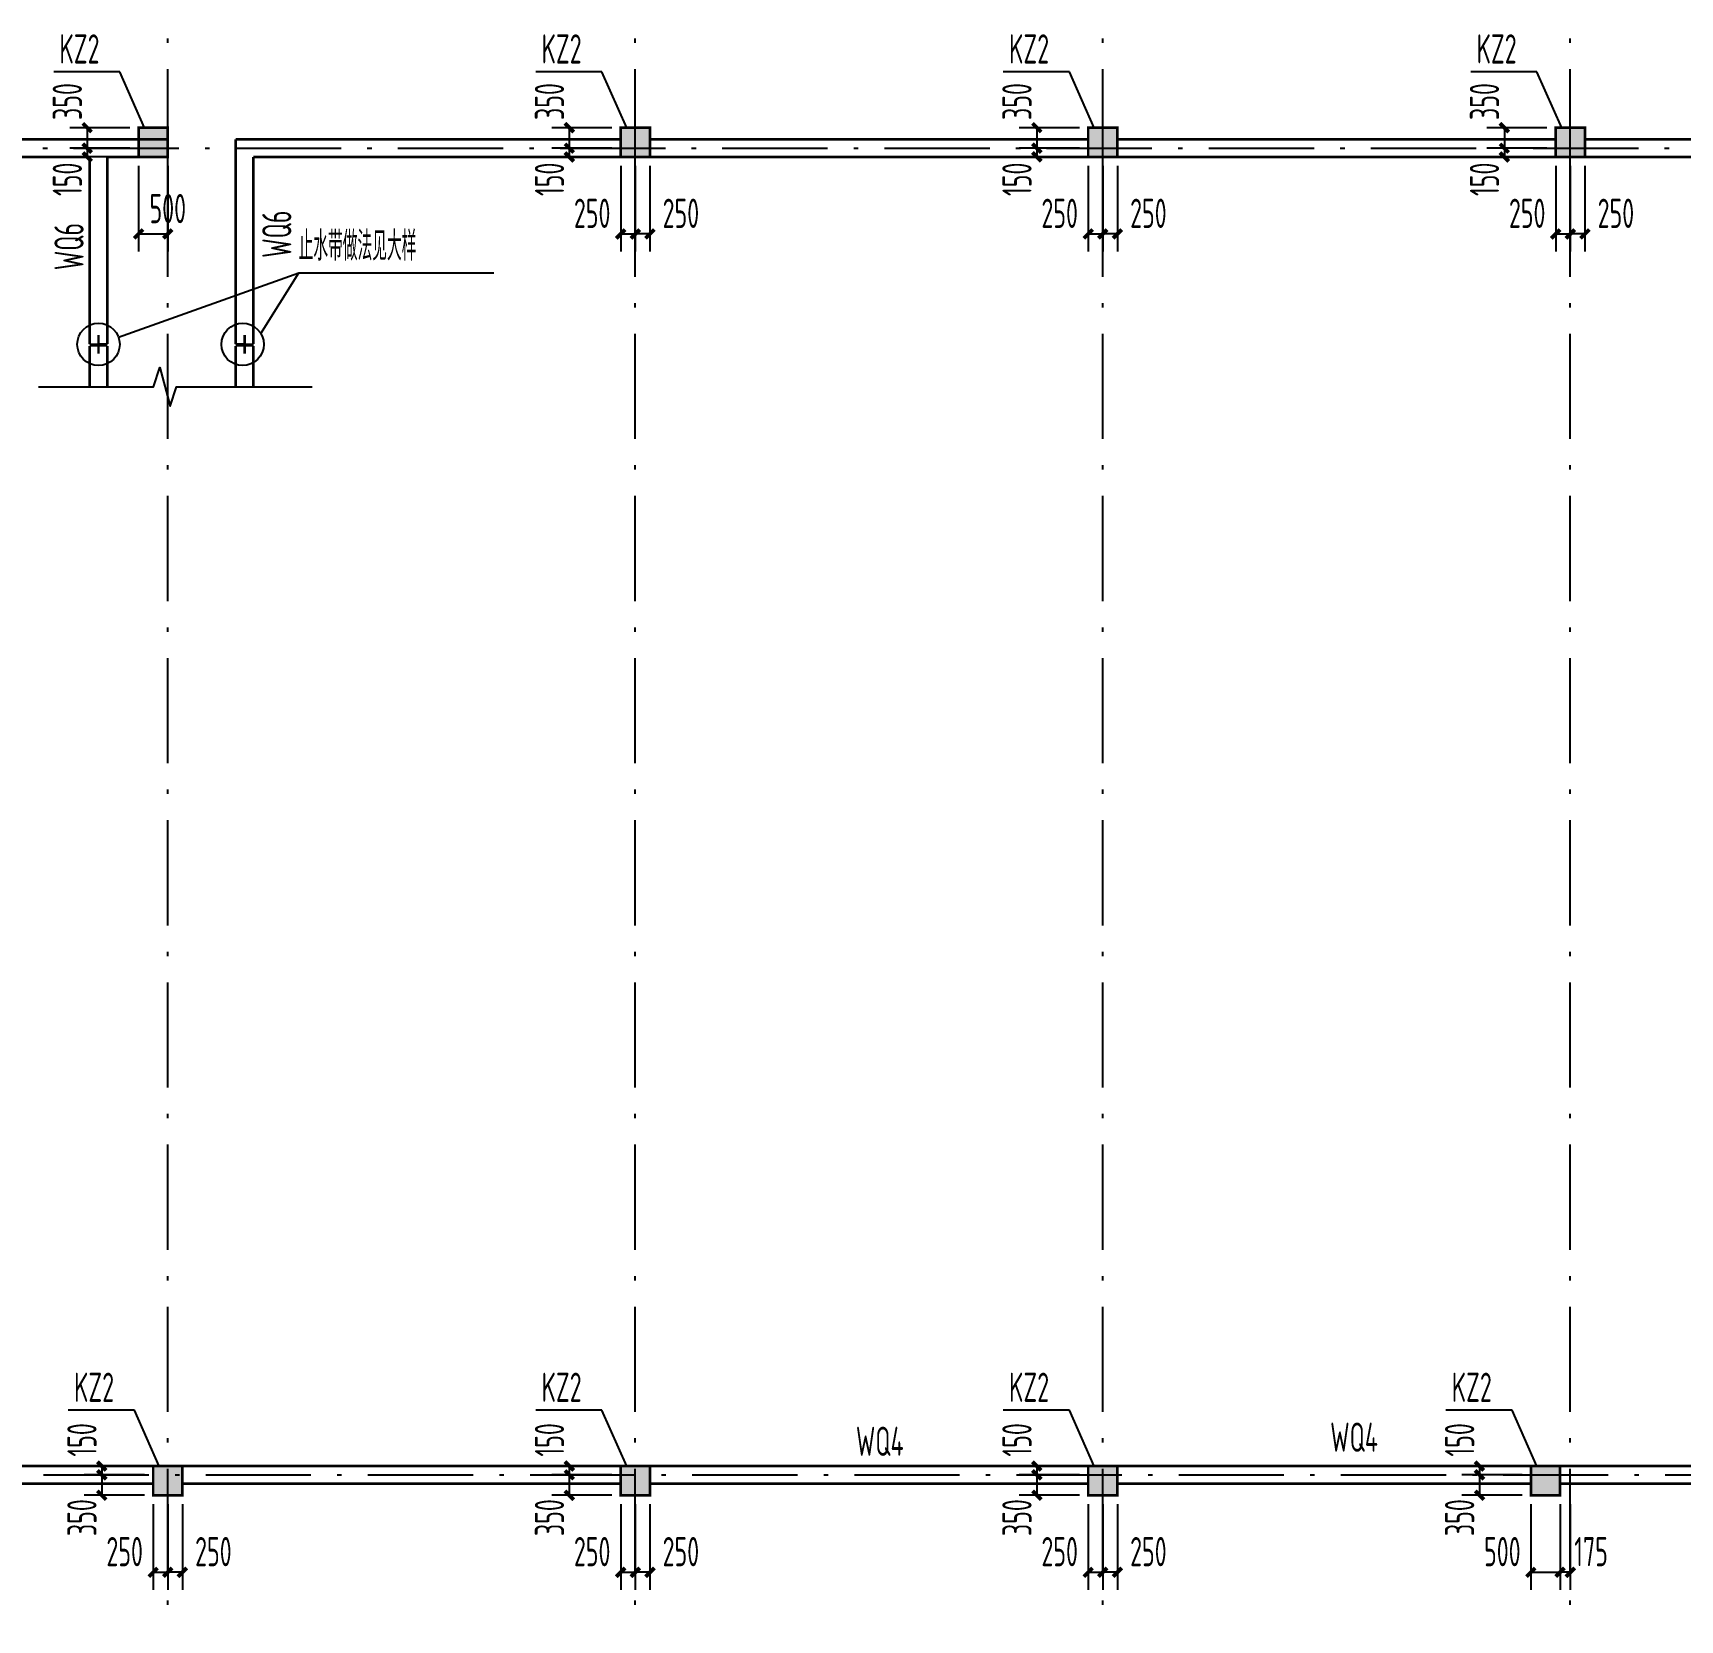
# Model space of a CAD drawing. Extents: x 2468086 to 6957054, y -3413633 to -667223.
# Drawn here: x 5047463 to 5075649, y -1204453 to -1177297 of the extents above; entities that cross this region are included whole.
import ezdxf

# ---------------------------------------------------------------- set-up
doc = ezdxf.new("R2010")
doc.units = 0
doc.header["$LTSCALE"] = 100
doc.header["$MEASUREMENT"] = 0
doc.linetypes.add('2', pattern=[18.5, 12, -3, 0.5, -3])
doc.layers.get('0').update_dxf_attribs({"linetype": 'CONTINUOUS'})
doc.layers.get('DEFPOINTS').update_dxf_attribs({"linetype": 'CONTINUOUS'})
for name, color, linetype in [('PUB_TITLE', 4, 'CONTINUOUS'), ('THIN', 7, 'CONTINUOUS'), ('WALL', 181, 'CONTINUOUS'), ('WINDOW', 4, 'CONTINUOUS'), ('墙__实线', 3, 'CONTINUOUS'), ('柱', 2, 'CONTINUOUS'), ('柱填充', 43, 'CONTINUOUS'), ('柱编号', 211, 'CONTINUOUS'), ('轴线__尺寸数字', 7, 'CONTINUOUS'), ('轴线__点划线', 252, '2'), ('通风井定位', 145, 'CONTINUOUS')]:
    doc.layers.add(name, color=color, linetype=linetype)
doc.styles.add('GB', font='gbxwxt.shx', dxfattribs={"width": 0.7, "height": 500, "bigfont": 'gbhzfs.shx'})
doc.dimstyles.new('LYSDIM1', dxfattribs={"dimtxt": 375, "dimasz": 1.5, "dimexe": 300, "dimexo": 150, "dimgap": 90, "dimtad": 1, "dimdec": 0, "dimzin": 0, "dimdsep": 46, "dimtxsty": 'GB', "dimblk1": 'JT', "dimblk2": 'JT', "dimsah": 1, "dimcen": 0, "dimclrt": 7, "dimadec": 0, "dimazin": 0, "dimtfac": 1, "dimtdec": 0, "dimtix": 1, "dimtmove": 2, "dimatfit": 3, "dimldrblk": 'JT', "dimfxl": 1, "dimtolj": 1, "dimtzin": 0, "dimarcsym": 0})

# ---------------------------------------------------------------- blocks, each defined once
blk = doc.blocks.new('JT')
at = {"layer": '轴线__尺寸数字', "const_width": 45}
blk.add_lwpolyline([(-50, -50), (50, 50)], dxfattribs=at)
blk.add_lwpolyline([(-50, -50), (50, 50)], dxfattribs=at)
blk = doc.blocks.new('*D3160')
at = {"layer": 'DEFPOINTS', "color": 0, "transparency": 16777216}
for p in [(5073521, -1178918), (5072642, -1179268), (5073521, -1179268)]:
    blk.add_point(p, dxfattribs=at)
at = {"layer": '通风井定位', "color": 0, "lineweight": -2, "transparency": 16777216}
for p, q in [((5073371, -1178918), (5072342, -1178918)), ((5072642, -1178919), (5072642, -1179266)), ((5073371, -1179268), (5072342, -1179268))]:
    blk.add_line(p, q, dxfattribs=at)
at = {"layer": '通风井定位', "color": 0, "lineweight": -2, "transparency": 16777216, "xscale": 1.5, "yscale": 1.5, "zscale": 1.5}
for p, rotation in [((5072642, -1178918), 90), ((5072642, -1179268), 270)]:
    blk.add_blockref('JT', p, dxfattribs=dict(at, rotation=rotation))
at = {"layer": '通风井定位', "color": 7, "transparency": 16777216, "insert": (5072302, -1178471), "char_height": 500, "attachment_point": 5, "rotation": 90, "style": 'GB'}
blk.add_mtext('\\A1;350', dxfattribs=at)
blk = doc.blocks.new('*D3161')
at = {"layer": 'DEFPOINTS', "color": 0, "transparency": 16777216}
for p in [(5073521, -1179268), (5072642, -1179418), (5073521, -1179418)]:
    blk.add_point(p, dxfattribs=at)
at = {"layer": '通风井定位', "color": 0, "lineweight": -2, "transparency": 16777216}
for p, q in [((5073371, -1179268), (5072342, -1179268)), ((5072642, -1179266), (5072642, -1179265)), ((5072642, -1179268), (5072642, -1179418)), ((5073371, -1179418), (5072342, -1179418)), ((5072642, -1179419), (5072642, -1179421))]:
    blk.add_line(p, q, dxfattribs=at)
at = {"layer": '通风井定位', "color": 0, "lineweight": -2, "transparency": 16777216, "xscale": 1.5, "yscale": 1.5, "zscale": 1.5}
for p, rotation in [((5072642, -1179268), 270), ((5072642, -1179418), 90)]:
    blk.add_blockref('JT', p, dxfattribs=dict(at, rotation=rotation))
at = {"layer": '通风井定位', "color": 7, "transparency": 16777216, "insert": (5072302, -1179801), "char_height": 500, "attachment_point": 5, "rotation": 90, "style": 'GB'}
blk.add_mtext('\\A1;150', dxfattribs=at)
blk = doc.blocks.new('*D3162')
at = {"layer": 'DEFPOINTS', "color": 0, "transparency": 16777216}
for p in [(5073521, -1179418), (5073771, -1179418), (5073771, -1180736)]:
    blk.add_point(p, dxfattribs=at)
at = {"layer": '通风井定位', "color": 0, "lineweight": -2, "transparency": 16777216}
for p, q in [((5073521, -1179568), (5073521, -1181036)), ((5073771, -1179568), (5073771, -1181036)), ((5073522, -1180736), (5073769, -1180736))]:
    blk.add_line(p, q, dxfattribs=at)
at = {"layer": '通风井定位', "color": 0, "lineweight": -2, "transparency": 16777216, "xscale": 1.5, "yscale": 1.5, "zscale": 1.5, "rotation": 180}
blk.add_blockref('JT', (5073521, -1180736), dxfattribs=at)
at = {"layer": '通风井定位', "color": 0, "lineweight": -2, "transparency": 16777216, "xscale": 1.5, "yscale": 1.5, "zscale": 1.5}
blk.add_blockref('JT', (5073771, -1180736), dxfattribs=at)
at = {"layer": '通风井定位', "color": 7, "transparency": 16777216, "insert": (5073033, -1180383), "char_height": 500, "attachment_point": 5, "style": 'GB'}
blk.add_mtext('\\A1;250', dxfattribs=at)
blk = doc.blocks.new('*D3163')
at = {"layer": 'DEFPOINTS', "color": 0, "transparency": 16777216}
for p in [(5073771, -1179418), (5074021, -1179418), (5073771, -1180736)]:
    blk.add_point(p, dxfattribs=at)
at = {"layer": '通风井定位', "color": 0, "lineweight": -2, "transparency": 16777216}
for p, q in [((5073771, -1179568), (5073771, -1181036)), ((5074021, -1179568), (5074021, -1181036)), ((5074019, -1180736), (5073772, -1180736))]:
    blk.add_line(p, q, dxfattribs=at)
at = {"layer": '通风井定位', "color": 0, "lineweight": -2, "transparency": 16777216, "xscale": 1.5, "yscale": 1.5, "zscale": 1.5, "rotation": 180}
blk.add_blockref('JT', (5073771, -1180736), dxfattribs=at)
at = {"layer": '通风井定位', "color": 0, "lineweight": -2, "transparency": 16777216, "xscale": 1.5, "yscale": 1.5, "zscale": 1.5}
blk.add_blockref('JT', (5074021, -1180736), dxfattribs=at)
at = {"layer": '通风井定位', "color": 7, "transparency": 16777216, "insert": (5074551, -1180383), "char_height": 500, "attachment_point": 5, "style": 'GB'}
blk.add_mtext('\\A1;250', dxfattribs=at)
blk = doc.blocks.new('*D3164')
at = {"layer": 'DEFPOINTS', "color": 0, "transparency": 16777216}
for p in [(5065521, -1178918), (5064642, -1179268), (5065521, -1179268)]:
    blk.add_point(p, dxfattribs=at)
at = {"layer": '通风井定位', "color": 0, "lineweight": -2, "transparency": 16777216}
for p, q in [((5065371, -1178918), (5064342, -1178918)), ((5064642, -1178919), (5064642, -1179266)), ((5065371, -1179268), (5064342, -1179268))]:
    blk.add_line(p, q, dxfattribs=at)
at = {"layer": '通风井定位', "color": 0, "lineweight": -2, "transparency": 16777216, "xscale": 1.5, "yscale": 1.5, "zscale": 1.5}
for p, rotation in [((5064642, -1178918), 90), ((5064642, -1179268), 270)]:
    blk.add_blockref('JT', p, dxfattribs=dict(at, rotation=rotation))
at = {"layer": '通风井定位', "color": 7, "transparency": 16777216, "insert": (5064302, -1178471), "char_height": 500, "attachment_point": 5, "rotation": 90, "style": 'GB'}
blk.add_mtext('\\A1;350', dxfattribs=at)
blk = doc.blocks.new('*D3165')
at = {"layer": 'DEFPOINTS', "color": 0, "transparency": 16777216}
for p in [(5065521, -1179268), (5064642, -1179418), (5065521, -1179418)]:
    blk.add_point(p, dxfattribs=at)
at = {"layer": '通风井定位', "color": 0, "lineweight": -2, "transparency": 16777216}
for p, q in [((5065371, -1179268), (5064342, -1179268)), ((5064642, -1179266), (5064642, -1179265)), ((5064642, -1179268), (5064642, -1179418)), ((5065371, -1179418), (5064342, -1179418)), ((5064642, -1179419), (5064642, -1179421))]:
    blk.add_line(p, q, dxfattribs=at)
at = {"layer": '通风井定位', "color": 0, "lineweight": -2, "transparency": 16777216, "xscale": 1.5, "yscale": 1.5, "zscale": 1.5}
for p, rotation in [((5064642, -1179268), 270), ((5064642, -1179418), 90)]:
    blk.add_blockref('JT', p, dxfattribs=dict(at, rotation=rotation))
at = {"layer": '通风井定位', "color": 7, "transparency": 16777216, "insert": (5064302, -1179801), "char_height": 500, "attachment_point": 5, "rotation": 90, "style": 'GB'}
blk.add_mtext('\\A1;150', dxfattribs=at)
blk = doc.blocks.new('*D3166')
at = {"layer": 'DEFPOINTS', "color": 0, "transparency": 16777216}
for p in [(5065521, -1179418), (5065771, -1179418), (5065771, -1180736)]:
    blk.add_point(p, dxfattribs=at)
at = {"layer": '通风井定位', "color": 0, "lineweight": -2, "transparency": 16777216}
for p, q in [((5065521, -1179568), (5065521, -1181036)), ((5065771, -1179568), (5065771, -1181036)), ((5065522, -1180736), (5065769, -1180736))]:
    blk.add_line(p, q, dxfattribs=at)
at = {"layer": '通风井定位', "color": 0, "lineweight": -2, "transparency": 16777216, "xscale": 1.5, "yscale": 1.5, "zscale": 1.5, "rotation": 180}
blk.add_blockref('JT', (5065521, -1180736), dxfattribs=at)
at = {"layer": '通风井定位', "color": 0, "lineweight": -2, "transparency": 16777216, "xscale": 1.5, "yscale": 1.5, "zscale": 1.5}
blk.add_blockref('JT', (5065771, -1180736), dxfattribs=at)
at = {"layer": '通风井定位', "color": 7, "transparency": 16777216, "insert": (5065033, -1180383), "char_height": 500, "attachment_point": 5, "style": 'GB'}
blk.add_mtext('\\A1;250', dxfattribs=at)
blk = doc.blocks.new('*D3167')
at = {"layer": 'DEFPOINTS', "color": 0, "transparency": 16777216}
for p in [(5065771, -1179418), (5066021, -1179418), (5065771, -1180736)]:
    blk.add_point(p, dxfattribs=at)
at = {"layer": '通风井定位', "color": 0, "lineweight": -2, "transparency": 16777216}
for p, q in [((5065771, -1179568), (5065771, -1181036)), ((5066021, -1179568), (5066021, -1181036)), ((5066019, -1180736), (5065772, -1180736))]:
    blk.add_line(p, q, dxfattribs=at)
at = {"layer": '通风井定位', "color": 0, "lineweight": -2, "transparency": 16777216, "xscale": 1.5, "yscale": 1.5, "zscale": 1.5, "rotation": 180}
blk.add_blockref('JT', (5065771, -1180736), dxfattribs=at)
at = {"layer": '通风井定位', "color": 0, "lineweight": -2, "transparency": 16777216, "xscale": 1.5, "yscale": 1.5, "zscale": 1.5}
blk.add_blockref('JT', (5066021, -1180736), dxfattribs=at)
at = {"layer": '通风井定位', "color": 7, "transparency": 16777216, "insert": (5066551, -1180383), "char_height": 500, "attachment_point": 5, "style": 'GB'}
blk.add_mtext('\\A1;250', dxfattribs=at)
blk = doc.blocks.new('*D3168')
at = {"layer": 'DEFPOINTS', "color": 0, "transparency": 16777216}
for p in [(5057521, -1178918), (5056642, -1179268), (5057521, -1179268)]:
    blk.add_point(p, dxfattribs=at)
at = {"layer": '通风井定位', "color": 0, "lineweight": -2, "transparency": 16777216}
for p, q in [((5057371, -1178918), (5056342, -1178918)), ((5056642, -1178919), (5056642, -1179266)), ((5057371, -1179268), (5056342, -1179268))]:
    blk.add_line(p, q, dxfattribs=at)
at = {"layer": '通风井定位', "color": 0, "lineweight": -2, "transparency": 16777216, "xscale": 1.5, "yscale": 1.5, "zscale": 1.5}
for p, rotation in [((5056642, -1178918), 90), ((5056642, -1179268), 270)]:
    blk.add_blockref('JT', p, dxfattribs=dict(at, rotation=rotation))
at = {"layer": '通风井定位', "color": 7, "transparency": 16777216, "insert": (5056302, -1178471), "char_height": 500, "attachment_point": 5, "rotation": 90, "style": 'GB'}
blk.add_mtext('\\A1;350', dxfattribs=at)
blk = doc.blocks.new('*D3169')
at = {"layer": 'DEFPOINTS', "color": 0, "transparency": 16777216}
for p in [(5057521, -1179268), (5056642, -1179418), (5057521, -1179418)]:
    blk.add_point(p, dxfattribs=at)
at = {"layer": '通风井定位', "color": 0, "lineweight": -2, "transparency": 16777216}
for p, q in [((5057371, -1179268), (5056342, -1179268)), ((5056642, -1179266), (5056642, -1179265)), ((5056642, -1179268), (5056642, -1179418)), ((5057371, -1179418), (5056342, -1179418)), ((5056642, -1179419), (5056642, -1179421))]:
    blk.add_line(p, q, dxfattribs=at)
at = {"layer": '通风井定位', "color": 0, "lineweight": -2, "transparency": 16777216, "xscale": 1.5, "yscale": 1.5, "zscale": 1.5}
for p, rotation in [((5056642, -1179268), 270), ((5056642, -1179418), 90)]:
    blk.add_blockref('JT', p, dxfattribs=dict(at, rotation=rotation))
at = {"layer": '通风井定位', "color": 7, "transparency": 16777216, "insert": (5056302, -1179801), "char_height": 500, "attachment_point": 5, "rotation": 90, "style": 'GB'}
blk.add_mtext('\\A1;150', dxfattribs=at)
blk = doc.blocks.new('*D3170')
at = {"layer": 'DEFPOINTS', "color": 0, "transparency": 16777216}
for p in [(5057521, -1179418), (5057771, -1179418), (5057771, -1180736)]:
    blk.add_point(p, dxfattribs=at)
at = {"layer": '通风井定位', "color": 0, "lineweight": -2, "transparency": 16777216}
for p, q in [((5057521, -1179568), (5057521, -1181036)), ((5057771, -1179568), (5057771, -1181036)), ((5057522, -1180736), (5057769, -1180736))]:
    blk.add_line(p, q, dxfattribs=at)
at = {"layer": '通风井定位', "color": 0, "lineweight": -2, "transparency": 16777216, "xscale": 1.5, "yscale": 1.5, "zscale": 1.5, "rotation": 180}
blk.add_blockref('JT', (5057521, -1180736), dxfattribs=at)
at = {"layer": '通风井定位', "color": 0, "lineweight": -2, "transparency": 16777216, "xscale": 1.5, "yscale": 1.5, "zscale": 1.5}
blk.add_blockref('JT', (5057771, -1180736), dxfattribs=at)
at = {"layer": '通风井定位', "color": 7, "transparency": 16777216, "insert": (5057033, -1180383), "char_height": 500, "attachment_point": 5, "style": 'GB'}
blk.add_mtext('\\A1;250', dxfattribs=at)
blk = doc.blocks.new('*D3171')
at = {"layer": 'DEFPOINTS', "color": 0, "transparency": 16777216}
for p in [(5057771, -1179418), (5058021, -1179418), (5057771, -1180736)]:
    blk.add_point(p, dxfattribs=at)
at = {"layer": '通风井定位', "color": 0, "lineweight": -2, "transparency": 16777216}
for p, q in [((5057771, -1179568), (5057771, -1181036)), ((5058021, -1179568), (5058021, -1181036)), ((5058019, -1180736), (5057772, -1180736))]:
    blk.add_line(p, q, dxfattribs=at)
at = {"layer": '通风井定位', "color": 0, "lineweight": -2, "transparency": 16777216, "xscale": 1.5, "yscale": 1.5, "zscale": 1.5, "rotation": 180}
blk.add_blockref('JT', (5057771, -1180736), dxfattribs=at)
at = {"layer": '通风井定位', "color": 0, "lineweight": -2, "transparency": 16777216, "xscale": 1.5, "yscale": 1.5, "zscale": 1.5}
blk.add_blockref('JT', (5058021, -1180736), dxfattribs=at)
at = {"layer": '通风井定位', "color": 7, "transparency": 16777216, "insert": (5058551, -1180383), "char_height": 500, "attachment_point": 5, "style": 'GB'}
blk.add_mtext('\\A1;250', dxfattribs=at)
blk = doc.blocks.new('*D3172')
at = {"layer": 'DEFPOINTS', "color": 0, "transparency": 16777216}
for p in [(5049271, -1178918), (5048392, -1179268), (5049271, -1179268)]:
    blk.add_point(p, dxfattribs=at)
at = {"layer": '通风井定位', "color": 0, "lineweight": -2, "transparency": 16777216}
for p, q in [((5049121, -1178918), (5048092, -1178918)), ((5048392, -1178919), (5048392, -1179266)), ((5049121, -1179268), (5048092, -1179268))]:
    blk.add_line(p, q, dxfattribs=at)
at = {"layer": '通风井定位', "color": 0, "lineweight": -2, "transparency": 16777216, "xscale": 1.5, "yscale": 1.5, "zscale": 1.5}
for p, rotation in [((5048392, -1178918), 90), ((5048392, -1179268), 270)]:
    blk.add_blockref('JT', p, dxfattribs=dict(at, rotation=rotation))
at = {"layer": '通风井定位', "color": 7, "transparency": 16777216, "insert": (5048052, -1178471), "char_height": 500, "attachment_point": 5, "rotation": 90, "style": 'GB'}
blk.add_mtext('\\A1;350', dxfattribs=at)
blk = doc.blocks.new('*D3173')
at = {"layer": 'DEFPOINTS', "color": 0, "transparency": 16777216}
for p in [(5049271, -1179268), (5048392, -1179418), (5049271, -1179418)]:
    blk.add_point(p, dxfattribs=at)
at = {"layer": '通风井定位', "color": 0, "lineweight": -2, "transparency": 16777216}
for p, q in [((5049121, -1179268), (5048092, -1179268)), ((5048392, -1179266), (5048392, -1179265)), ((5048392, -1179268), (5048392, -1179418)), ((5049121, -1179418), (5048092, -1179418)), ((5048392, -1179419), (5048392, -1179421))]:
    blk.add_line(p, q, dxfattribs=at)
at = {"layer": '通风井定位', "color": 0, "lineweight": -2, "transparency": 16777216, "xscale": 1.5, "yscale": 1.5, "zscale": 1.5}
for p, rotation in [((5048392, -1179268), 270), ((5048392, -1179418), 90)]:
    blk.add_blockref('JT', p, dxfattribs=dict(at, rotation=rotation))
at = {"layer": '通风井定位', "color": 7, "transparency": 16777216, "insert": (5048052, -1179801), "char_height": 500, "attachment_point": 5, "rotation": 90, "style": 'GB'}
blk.add_mtext('\\A1;150', dxfattribs=at)
blk = doc.blocks.new('*D3174')
at = {"layer": 'DEFPOINTS', "color": 0, "transparency": 16777216}
for p in [(5049271, -1179418), (5049771, -1179418), (5049771, -1180736)]:
    blk.add_point(p, dxfattribs=at)
at = {"layer": '通风井定位', "color": 0, "lineweight": -2, "transparency": 16777216}
for p, q in [((5049271, -1179568), (5049271, -1181036)), ((5049771, -1179568), (5049771, -1181036)), ((5049272, -1180736), (5049769, -1180736))]:
    blk.add_line(p, q, dxfattribs=at)
at = {"layer": '通风井定位', "color": 0, "lineweight": -2, "transparency": 16777216, "xscale": 1.5, "yscale": 1.5, "zscale": 1.5, "rotation": 180}
blk.add_blockref('JT', (5049271, -1180736), dxfattribs=at)
at = {"layer": '通风井定位', "color": 0, "lineweight": -2, "transparency": 16777216, "xscale": 1.5, "yscale": 1.5, "zscale": 1.5}
blk.add_blockref('JT', (5049771, -1180736), dxfattribs=at)
at = {"layer": '通风井定位', "color": 7, "transparency": 16777216, "insert": (5049771, -1180302), "char_height": 500, "attachment_point": 5, "style": 'GB'}
blk.add_mtext('\\A1;500', dxfattribs=at)
blk = doc.blocks.new('*D3203')
at = {"layer": 'DEFPOINTS', "color": 0, "transparency": 16777216}
for p in [(5049521, -1201818), (5048642, -1201968), (5049521, -1201968)]:
    blk.add_point(p, dxfattribs=at)
at = {"layer": '通风井定位', "color": 0, "lineweight": -2, "transparency": 16777216}
for p, q in [((5049371, -1201818), (5048342, -1201818)), ((5048642, -1201816), (5048642, -1201815)), ((5048642, -1201818), (5048642, -1201968)), ((5049371, -1201968), (5048342, -1201968)), ((5048642, -1201969), (5048642, -1201971))]:
    blk.add_line(p, q, dxfattribs=at)
at = {"layer": '通风井定位', "color": 0, "lineweight": -2, "transparency": 16777216, "xscale": 1.5, "yscale": 1.5, "zscale": 1.5}
for p, rotation in [((5048642, -1201818), 270), ((5048642, -1201968), 90)]:
    blk.add_blockref('JT', p, dxfattribs=dict(at, rotation=rotation))
at = {"layer": '通风井定位', "color": 7, "transparency": 16777216, "insert": (5048302, -1201370), "char_height": 500, "attachment_point": 5, "rotation": 90, "style": 'GB'}
blk.add_mtext('\\A1;150', dxfattribs=at)
blk = doc.blocks.new('*D3204')
at = {"layer": 'DEFPOINTS', "color": 0, "transparency": 16777216}
for p in [(5049521, -1201968), (5048642, -1202318), (5049521, -1202318)]:
    blk.add_point(p, dxfattribs=at)
at = {"layer": '通风井定位', "color": 0, "lineweight": -2, "transparency": 16777216}
for p, q in [((5049371, -1201968), (5048342, -1201968)), ((5048642, -1201969), (5048642, -1202316)), ((5049371, -1202318), (5048342, -1202318))]:
    blk.add_line(p, q, dxfattribs=at)
at = {"layer": '通风井定位', "color": 0, "lineweight": -2, "transparency": 16777216, "xscale": 1.5, "yscale": 1.5, "zscale": 1.5}
for p, rotation in [((5048642, -1201968), 90), ((5048642, -1202318), 270)]:
    blk.add_blockref('JT', p, dxfattribs=dict(at, rotation=rotation))
at = {"layer": '通风井定位', "color": 7, "transparency": 16777216, "insert": (5048302, -1202701), "char_height": 500, "attachment_point": 5, "rotation": 90, "style": 'GB'}
blk.add_mtext('\\A1;350', dxfattribs=at)
blk = doc.blocks.new('*D3205')
at = {"layer": 'DEFPOINTS', "color": 0, "transparency": 16777216}
for p in [(5049521, -1202318), (5049771, -1202318), (5049771, -1203636)]:
    blk.add_point(p, dxfattribs=at)
at = {"layer": '通风井定位', "color": 0, "lineweight": -2, "transparency": 16777216}
for p, q in [((5049521, -1202468), (5049521, -1203936)), ((5049771, -1202468), (5049771, -1203936)), ((5049522, -1203636), (5049769, -1203636))]:
    blk.add_line(p, q, dxfattribs=at)
at = {"layer": '通风井定位', "color": 0, "lineweight": -2, "transparency": 16777216, "xscale": 1.5, "yscale": 1.5, "zscale": 1.5, "rotation": 180}
blk.add_blockref('JT', (5049521, -1203636), dxfattribs=at)
at = {"layer": '通风井定位', "color": 0, "lineweight": -2, "transparency": 16777216, "xscale": 1.5, "yscale": 1.5, "zscale": 1.5}
blk.add_blockref('JT', (5049771, -1203636), dxfattribs=at)
at = {"layer": '通风井定位', "color": 7, "transparency": 16777216, "insert": (5049033, -1203282), "char_height": 500, "attachment_point": 5, "style": 'GB'}
blk.add_mtext('\\A1;250', dxfattribs=at)
blk = doc.blocks.new('*D3206')
at = {"layer": 'DEFPOINTS', "color": 0, "transparency": 16777216}
for p in [(5049771, -1202318), (5050021, -1202318), (5049771, -1203636)]:
    blk.add_point(p, dxfattribs=at)
at = {"layer": '通风井定位', "color": 0, "lineweight": -2, "transparency": 16777216}
for p, q in [((5049771, -1202468), (5049771, -1203936)), ((5050021, -1202468), (5050021, -1203936)), ((5050019, -1203636), (5049772, -1203636))]:
    blk.add_line(p, q, dxfattribs=at)
at = {"layer": '通风井定位', "color": 0, "lineweight": -2, "transparency": 16777216, "xscale": 1.5, "yscale": 1.5, "zscale": 1.5, "rotation": 180}
blk.add_blockref('JT', (5049771, -1203636), dxfattribs=at)
at = {"layer": '通风井定位', "color": 0, "lineweight": -2, "transparency": 16777216, "xscale": 1.5, "yscale": 1.5, "zscale": 1.5}
blk.add_blockref('JT', (5050021, -1203636), dxfattribs=at)
at = {"layer": '通风井定位', "color": 7, "transparency": 16777216, "insert": (5050551, -1203282), "char_height": 500, "attachment_point": 5, "style": 'GB'}
blk.add_mtext('\\A1;250', dxfattribs=at)
blk = doc.blocks.new('*D3207')
at = {"layer": 'DEFPOINTS', "color": 0, "transparency": 16777216}
for p in [(5057521, -1201818), (5056642, -1201968), (5057521, -1201968)]:
    blk.add_point(p, dxfattribs=at)
at = {"layer": '通风井定位', "color": 0, "lineweight": -2, "transparency": 16777216}
for p, q in [((5057371, -1201818), (5056342, -1201818)), ((5056642, -1201816), (5056642, -1201815)), ((5056642, -1201818), (5056642, -1201968)), ((5057371, -1201968), (5056342, -1201968)), ((5056642, -1201969), (5056642, -1201971))]:
    blk.add_line(p, q, dxfattribs=at)
at = {"layer": '通风井定位', "color": 0, "lineweight": -2, "transparency": 16777216, "xscale": 1.5, "yscale": 1.5, "zscale": 1.5}
for p, rotation in [((5056642, -1201818), 270), ((5056642, -1201968), 90)]:
    blk.add_blockref('JT', p, dxfattribs=dict(at, rotation=rotation))
at = {"layer": '通风井定位', "color": 7, "transparency": 16777216, "insert": (5056302, -1201370), "char_height": 500, "attachment_point": 5, "rotation": 90, "style": 'GB'}
blk.add_mtext('\\A1;150', dxfattribs=at)
blk = doc.blocks.new('*D3208')
at = {"layer": 'DEFPOINTS', "color": 0, "transparency": 16777216}
for p in [(5057521, -1201968), (5056642, -1202318), (5057521, -1202318)]:
    blk.add_point(p, dxfattribs=at)
at = {"layer": '通风井定位', "color": 0, "lineweight": -2, "transparency": 16777216}
for p, q in [((5057371, -1201968), (5056342, -1201968)), ((5056642, -1201969), (5056642, -1202316)), ((5057371, -1202318), (5056342, -1202318))]:
    blk.add_line(p, q, dxfattribs=at)
at = {"layer": '通风井定位', "color": 0, "lineweight": -2, "transparency": 16777216, "xscale": 1.5, "yscale": 1.5, "zscale": 1.5}
for p, rotation in [((5056642, -1201968), 90), ((5056642, -1202318), 270)]:
    blk.add_blockref('JT', p, dxfattribs=dict(at, rotation=rotation))
at = {"layer": '通风井定位', "color": 7, "transparency": 16777216, "insert": (5056302, -1202701), "char_height": 500, "attachment_point": 5, "rotation": 90, "style": 'GB'}
blk.add_mtext('\\A1;350', dxfattribs=at)
blk = doc.blocks.new('*D3209')
at = {"layer": 'DEFPOINTS', "color": 0, "transparency": 16777216}
for p in [(5057521, -1202318), (5057771, -1202318), (5057771, -1203636)]:
    blk.add_point(p, dxfattribs=at)
at = {"layer": '通风井定位', "color": 0, "lineweight": -2, "transparency": 16777216}
for p, q in [((5057521, -1202468), (5057521, -1203936)), ((5057771, -1202468), (5057771, -1203936)), ((5057522, -1203636), (5057769, -1203636))]:
    blk.add_line(p, q, dxfattribs=at)
at = {"layer": '通风井定位', "color": 0, "lineweight": -2, "transparency": 16777216, "xscale": 1.5, "yscale": 1.5, "zscale": 1.5, "rotation": 180}
blk.add_blockref('JT', (5057521, -1203636), dxfattribs=at)
at = {"layer": '通风井定位', "color": 0, "lineweight": -2, "transparency": 16777216, "xscale": 1.5, "yscale": 1.5, "zscale": 1.5}
blk.add_blockref('JT', (5057771, -1203636), dxfattribs=at)
at = {"layer": '通风井定位', "color": 7, "transparency": 16777216, "insert": (5057033, -1203282), "char_height": 500, "attachment_point": 5, "style": 'GB'}
blk.add_mtext('\\A1;250', dxfattribs=at)
blk = doc.blocks.new('*D3210')
at = {"layer": 'DEFPOINTS', "color": 0, "transparency": 16777216}
for p in [(5057771, -1202318), (5058021, -1202318), (5057771, -1203636)]:
    blk.add_point(p, dxfattribs=at)
at = {"layer": '通风井定位', "color": 0, "lineweight": -2, "transparency": 16777216}
for p, q in [((5057771, -1202468), (5057771, -1203936)), ((5058021, -1202468), (5058021, -1203936)), ((5058019, -1203636), (5057772, -1203636))]:
    blk.add_line(p, q, dxfattribs=at)
at = {"layer": '通风井定位', "color": 0, "lineweight": -2, "transparency": 16777216, "xscale": 1.5, "yscale": 1.5, "zscale": 1.5, "rotation": 180}
blk.add_blockref('JT', (5057771, -1203636), dxfattribs=at)
at = {"layer": '通风井定位', "color": 0, "lineweight": -2, "transparency": 16777216, "xscale": 1.5, "yscale": 1.5, "zscale": 1.5}
blk.add_blockref('JT', (5058021, -1203636), dxfattribs=at)
at = {"layer": '通风井定位', "color": 7, "transparency": 16777216, "insert": (5058551, -1203282), "char_height": 500, "attachment_point": 5, "style": 'GB'}
blk.add_mtext('\\A1;250', dxfattribs=at)
blk = doc.blocks.new('*D3211')
at = {"layer": 'DEFPOINTS', "color": 0, "transparency": 16777216}
for p in [(5065521, -1201818), (5064642, -1201968), (5065521, -1201968)]:
    blk.add_point(p, dxfattribs=at)
at = {"layer": '通风井定位', "color": 0, "lineweight": -2, "transparency": 16777216}
for p, q in [((5065371, -1201818), (5064342, -1201818)), ((5064642, -1201816), (5064642, -1201815)), ((5064642, -1201818), (5064642, -1201968)), ((5065371, -1201968), (5064342, -1201968)), ((5064642, -1201969), (5064642, -1201971))]:
    blk.add_line(p, q, dxfattribs=at)
at = {"layer": '通风井定位', "color": 0, "lineweight": -2, "transparency": 16777216, "xscale": 1.5, "yscale": 1.5, "zscale": 1.5}
for p, rotation in [((5064642, -1201818), 270), ((5064642, -1201968), 90)]:
    blk.add_blockref('JT', p, dxfattribs=dict(at, rotation=rotation))
at = {"layer": '通风井定位', "color": 7, "transparency": 16777216, "insert": (5064302, -1201370), "char_height": 500, "attachment_point": 5, "rotation": 90, "style": 'GB'}
blk.add_mtext('\\A1;150', dxfattribs=at)
blk = doc.blocks.new('*D3212')
at = {"layer": 'DEFPOINTS', "color": 0, "transparency": 16777216}
for p in [(5065521, -1201968), (5064642, -1202318), (5065521, -1202318)]:
    blk.add_point(p, dxfattribs=at)
at = {"layer": '通风井定位', "color": 0, "lineweight": -2, "transparency": 16777216}
for p, q in [((5065371, -1201968), (5064342, -1201968)), ((5064642, -1201969), (5064642, -1202316)), ((5065371, -1202318), (5064342, -1202318))]:
    blk.add_line(p, q, dxfattribs=at)
at = {"layer": '通风井定位', "color": 0, "lineweight": -2, "transparency": 16777216, "xscale": 1.5, "yscale": 1.5, "zscale": 1.5}
for p, rotation in [((5064642, -1201968), 90), ((5064642, -1202318), 270)]:
    blk.add_blockref('JT', p, dxfattribs=dict(at, rotation=rotation))
at = {"layer": '通风井定位', "color": 7, "transparency": 16777216, "insert": (5064302, -1202701), "char_height": 500, "attachment_point": 5, "rotation": 90, "style": 'GB'}
blk.add_mtext('\\A1;350', dxfattribs=at)
blk = doc.blocks.new('*D3213')
at = {"layer": 'DEFPOINTS', "color": 0, "transparency": 16777216}
for p in [(5065521, -1202318), (5065771, -1202318), (5065771, -1203636)]:
    blk.add_point(p, dxfattribs=at)
at = {"layer": '通风井定位', "color": 0, "lineweight": -2, "transparency": 16777216}
for p, q in [((5065521, -1202468), (5065521, -1203936)), ((5065771, -1202468), (5065771, -1203936)), ((5065522, -1203636), (5065769, -1203636))]:
    blk.add_line(p, q, dxfattribs=at)
at = {"layer": '通风井定位', "color": 0, "lineweight": -2, "transparency": 16777216, "xscale": 1.5, "yscale": 1.5, "zscale": 1.5, "rotation": 180}
blk.add_blockref('JT', (5065521, -1203636), dxfattribs=at)
at = {"layer": '通风井定位', "color": 0, "lineweight": -2, "transparency": 16777216, "xscale": 1.5, "yscale": 1.5, "zscale": 1.5}
blk.add_blockref('JT', (5065771, -1203636), dxfattribs=at)
at = {"layer": '通风井定位', "color": 7, "transparency": 16777216, "insert": (5065033, -1203282), "char_height": 500, "attachment_point": 5, "style": 'GB'}
blk.add_mtext('\\A1;250', dxfattribs=at)
blk = doc.blocks.new('*D3214')
at = {"layer": 'DEFPOINTS', "color": 0, "transparency": 16777216}
for p in [(5065771, -1202318), (5066021, -1202318), (5065771, -1203636)]:
    blk.add_point(p, dxfattribs=at)
at = {"layer": '通风井定位', "color": 0, "lineweight": -2, "transparency": 16777216}
for p, q in [((5065771, -1202468), (5065771, -1203936)), ((5066021, -1202468), (5066021, -1203936)), ((5066019, -1203636), (5065772, -1203636))]:
    blk.add_line(p, q, dxfattribs=at)
at = {"layer": '通风井定位', "color": 0, "lineweight": -2, "transparency": 16777216, "xscale": 1.5, "yscale": 1.5, "zscale": 1.5, "rotation": 180}
blk.add_blockref('JT', (5065771, -1203636), dxfattribs=at)
at = {"layer": '通风井定位', "color": 0, "lineweight": -2, "transparency": 16777216, "xscale": 1.5, "yscale": 1.5, "zscale": 1.5}
blk.add_blockref('JT', (5066021, -1203636), dxfattribs=at)
at = {"layer": '通风井定位', "color": 7, "transparency": 16777216, "insert": (5066551, -1203282), "char_height": 500, "attachment_point": 5, "style": 'GB'}
blk.add_mtext('\\A1;250', dxfattribs=at)
blk = doc.blocks.new('*D3215')
at = {"layer": 'DEFPOINTS', "color": 0, "transparency": 16777216}
for p in [(5073096, -1201818), (5072217, -1201968), (5073096, -1201968)]:
    blk.add_point(p, dxfattribs=at)
at = {"layer": '通风井定位', "color": 0, "lineweight": -2, "transparency": 16777216}
for p, q in [((5072946, -1201818), (5071917, -1201818)), ((5072217, -1201816), (5072217, -1201815)), ((5072217, -1201818), (5072217, -1201968)), ((5072946, -1201968), (5071917, -1201968)), ((5072217, -1201969), (5072217, -1201971))]:
    blk.add_line(p, q, dxfattribs=at)
at = {"layer": '通风井定位', "color": 0, "lineweight": -2, "transparency": 16777216, "xscale": 1.5, "yscale": 1.5, "zscale": 1.5}
for p, rotation in [((5072217, -1201818), 270), ((5072217, -1201968), 90)]:
    blk.add_blockref('JT', p, dxfattribs=dict(at, rotation=rotation))
at = {"layer": '通风井定位', "color": 7, "transparency": 16777216, "insert": (5071877, -1201370), "char_height": 500, "attachment_point": 5, "rotation": 90, "style": 'GB'}
blk.add_mtext('\\A1;150', dxfattribs=at)
blk = doc.blocks.new('*D3216')
at = {"layer": 'DEFPOINTS', "color": 0, "transparency": 16777216}
for p in [(5073096, -1201968), (5072217, -1202318), (5073096, -1202318)]:
    blk.add_point(p, dxfattribs=at)
at = {"layer": '通风井定位', "color": 0, "lineweight": -2, "transparency": 16777216}
for p, q in [((5072946, -1201968), (5071917, -1201968)), ((5072217, -1201969), (5072217, -1202316)), ((5072946, -1202318), (5071917, -1202318))]:
    blk.add_line(p, q, dxfattribs=at)
at = {"layer": '通风井定位', "color": 0, "lineweight": -2, "transparency": 16777216, "xscale": 1.5, "yscale": 1.5, "zscale": 1.5}
for p, rotation in [((5072217, -1201968), 90), ((5072217, -1202318), 270)]:
    blk.add_blockref('JT', p, dxfattribs=dict(at, rotation=rotation))
at = {"layer": '通风井定位', "color": 7, "transparency": 16777216, "insert": (5071877, -1202701), "char_height": 500, "attachment_point": 5, "rotation": 90, "style": 'GB'}
blk.add_mtext('\\A1;350', dxfattribs=at)
blk = doc.blocks.new('*D3217')
at = {"layer": 'DEFPOINTS', "color": 0, "transparency": 16777216}
for p in [(5073096, -1202318), (5073596, -1202318), (5073596, -1203636)]:
    blk.add_point(p, dxfattribs=at)
at = {"layer": '通风井定位', "color": 0, "lineweight": -2, "transparency": 16777216}
for p, q in [((5073096, -1202468), (5073096, -1203936)), ((5073596, -1202468), (5073596, -1203936)), ((5073097, -1203636), (5073594, -1203636))]:
    blk.add_line(p, q, dxfattribs=at)
at = {"layer": '通风井定位', "color": 0, "lineweight": -2, "transparency": 16777216, "xscale": 1.5, "yscale": 1.5, "zscale": 1.5, "rotation": 180}
blk.add_blockref('JT', (5073096, -1203636), dxfattribs=at)
at = {"layer": '通风井定位', "color": 0, "lineweight": -2, "transparency": 16777216, "xscale": 1.5, "yscale": 1.5, "zscale": 1.5}
blk.add_blockref('JT', (5073596, -1203636), dxfattribs=at)
at = {"layer": '通风井定位', "color": 7, "transparency": 16777216, "insert": (5072608, -1203282), "char_height": 500, "attachment_point": 5, "style": 'GB'}
blk.add_mtext('\\A1;500', dxfattribs=at)
blk = doc.blocks.new('*D3218')
at = {"layer": 'DEFPOINTS', "color": 0, "transparency": 16777216}
for p in [(5073596, -1202318), (5073771, -1202318), (5073596, -1203636)]:
    blk.add_point(p, dxfattribs=at)
at = {"layer": '通风井定位', "color": 0, "lineweight": -2, "transparency": 16777216}
for p, q in [((5073596, -1202468), (5073596, -1203936)), ((5073771, -1202468), (5073771, -1203936)), ((5073594, -1203636), (5073593, -1203636)), ((5073771, -1203636), (5073596, -1203636)), ((5073772, -1203636), (5073774, -1203636))]:
    blk.add_line(p, q, dxfattribs=at)
at = {"layer": '通风井定位', "color": 0, "lineweight": -2, "transparency": 16777216, "xscale": 1.5, "yscale": 1.5, "zscale": 1.5}
blk.add_blockref('JT', (5073596, -1203636), dxfattribs=at)
at = {"layer": '通风井定位', "color": 0, "lineweight": -2, "transparency": 16777216, "xscale": 1.5, "yscale": 1.5, "zscale": 1.5, "rotation": 180}
blk.add_blockref('JT', (5073771, -1203636), dxfattribs=at)
at = {"layer": '通风井定位', "color": 7, "transparency": 16777216, "insert": (5074126, -1203282), "char_height": 500, "attachment_point": 5, "style": 'GB'}
blk.add_mtext('\\A1;175', dxfattribs=at)

msp = doc.modelspace()

# ---------------------------------------------------------------- hatches: boundary and pattern name
at = {"layer": '柱填充'}
for points in [[(5049270.8, -1178917.8), (5049270.8, -1179417.8), (5049770.8, -1179417.8), (5049770.8, -1178917.8)], [(5057520.8, -1178917.8), (5057520.8, -1179417.8), (5058020.8, -1179417.8), (5058020.8, -1178917.8)], [(5065520.8, -1178917.8), (5065520.8, -1179417.8), (5066020.8, -1179417.8), (5066020.8, -1178917.8)], [(5073520.8, -1178917.8), (5073520.8, -1179417.8), (5074020.8, -1179417.8), (5074020.8, -1178917.8)], [(5049520.8, -1201817.6), (5049520.8, -1202317.6), (5050020.8, -1202317.6), (5050020.8, -1201817.6)], [(5057520.8, -1201817.6), (5057520.8, -1202317.6), (5058020.8, -1202317.6), (5058020.8, -1201817.6)], [(5065520.8, -1201817.6), (5065520.8, -1202317.6), (5066020.8, -1202317.6), (5066020.8, -1201817.6)], [(5073095.8, -1201817.6), (5073095.8, -1202317.6), (5073595.8, -1202317.6), (5073595.8, -1201817.6)]]:
    msp.add_hatch(color=256, dxfattribs=at).paths.add_polyline_path(points)

# ---------------------------------------------------------------- linework, layer by layer
at = {"layer": 'PUB_TITLE', "ltscale": 500}
for p, q in [((5048735.6, -1182620.7), (5048585.6, -1182620.7)), ((5048735, -1182650.7), (5048585.6, -1182650.7)), ((5051085.6, -1182620.7), (5050935, -1182620.7)), ((5051085.6, -1182650.7), (5050935, -1182650.7))]:
    msp.add_line(p, q, dxfattribs=at)
at = {"layer": 'THIN'}
msp.add_lwpolyline([(5047558.1, -1183350.7), (5049529.3, -1183350.7), (5049634.3, -1183020.7), (5049814.3, -1183680.7), (5049919.3, -1183350.7), (5052240.1, -1183350.7)], dxfattribs=at)
at = {"layer": 'WALL'}
for p, q in [((5051085.6, -1179117.9), (5050935, -1179117.9)), ((5048435, -1182620.7), (5048435.6, -1179418, 0)), ((5048435.6, -1182620.7), (5048435.6, -1179417.9)), ((5048735, -1182620.7), (5048735.6, -1179418, 0)), ((5048735.6, -1182620.7), (5048735.6, -1179417.9)), ((5050935.6, -1182620.7), (5050935.6, -1179417.9)), ((5048435.6, -1182620.7), (5048735.6, -1182620.7)), ((5050935.6, -1182620.7), (5051235.6, -1182620.7))]:
    msp.add_line(p, q, dxfattribs=at)
at = {"layer": 'WINDOW'}
for p, q in [((5048435, -1182620.7, 0), (5048735, -1182620.7)), ((5048735, -1182650.7, 0), (5048435, -1182650.7, 0)), ((5050935, -1182620.7), (5051235, -1182620.7, 0)), ((5051235, -1182650.7, 0), (5050935, -1182650.7, 0))]:
    msp.add_line(p, q, dxfattribs=at)
at = {"layer": '墙__实线', "color": 94, "const_width": 45}
for points in [[(5042020.8, -1179117.8), (5049770.8, -1179117.8)], [(5050935, -1179117.8), (5057520.8, -1179117.8)], [(5050935, -1182620.7), (5050935, -1179117.8)], [(5058020.8, -1179117.8), (5065520.8, -1179117.8)], [(5066020.8, -1179117.8), (5073520.8, -1179117.8)], [(5074020.8, -1179117.8), (5081520.8, -1179117.8)], [(5042020.8, -1179417.8), (5048435.6, -1179417.8)], [(5048735.6, -1179417.7), (5049770.8, -1179417.8)], [(5051235, -1179417.8), (5057520.8, -1179417.8)], [(5058020.8, -1179417.8), (5065520.8, -1179417.8)], [(5066020.8, -1179417.8), (5073520.8, -1179417.8)], [(5074020.8, -1179417.8), (5081520.8, -1179417.8)], [(5048435, -1183350.7), (5048435, -1182650.7)], [(5051235, -1183350.7), (5051235, -1182650.7)], [(5042020.8, -1201817.6), (5049520.8, -1201817.6)], [(5050020.8, -1201817.6), (5057520.8, -1201817.6)], [(5058020.8, -1201817.6), (5065520.8, -1201817.6)], [(5066020.8, -1201817.6), (5073095.8, -1201817.6)], [(5073595.8, -1201817.6), (5081520.8, -1201817.6)], [(5042020.8, -1202117.6), (5049520.8, -1202117.6)], [(5050020.8, -1202117.6), (5057520.8, -1202117.6)], [(5058020.8, -1202117.6), (5065520.8, -1202117.6)], [(5066020.8, -1202117.6), (5073095.8, -1202117.6)], [(5073595.8, -1202117.6), (5081520.8, -1202117.6)]]:
    msp.add_lwpolyline(points, dxfattribs=at)
at = {"layer": '墙__实线', "color": 94, "const_width": 45, "elevation": 0}
for points in [[(5048435, -1182620.7), (5048435.6, -1179417.8)], [(5048735, -1182620.7), (5048735.6, -1179417.9)], [(5051235, -1182620.7), (5051235, -1179417.8)], [(5048735, -1183350.7), (5048735, -1182650.7)], [(5050935, -1183350.7), (5050935, -1182650.7)]]:
    msp.add_lwpolyline(points, dxfattribs=at)
at = {"layer": '柱', "const_width": 45, "elevation": 0}
msp.add_lwpolyline([(5049270.8, -1178917.8), (5049270.8, -1179417.8), (5049770.8, -1179417.8), (5049770.8, -1178917.8), (5049270.8, -1178917.8)], dxfattribs=at)
at = {"layer": '柱', "const_width": 45}
for points in [[(5057520.8, -1178917.8), (5057520.8, -1179417.8), (5058020.8, -1179417.8), (5058020.8, -1178917.8), (5057520.8, -1178917.8)], [(5065520.8, -1178917.8), (5065520.8, -1179417.8), (5066020.8, -1179417.8), (5066020.8, -1178917.8), (5065520.8, -1178917.8)], [(5073520.8, -1178917.8), (5073520.8, -1179417.8), (5074020.8, -1179417.8), (5074020.8, -1178917.8), (5073520.8, -1178917.8)], [(5049520.8, -1201817.6), (5049520.8, -1202317.6), (5050020.8, -1202317.6), (5050020.8, -1201817.6), (5049520.8, -1201817.6)], [(5057520.8, -1201817.6), (5057520.8, -1202317.6), (5058020.8, -1202317.6), (5058020.8, -1201817.6), (5057520.8, -1201817.6)], [(5065520.8, -1201817.6), (5065520.8, -1202317.6), (5066020.8, -1202317.6), (5066020.8, -1201817.6), (5065520.8, -1201817.6)], [(5073095.8, -1201817.6), (5073095.8, -1202317.6), (5073595.8, -1202317.6), (5073595.8, -1201817.6), (5073095.8, -1201817.6)]]:
    msp.add_lwpolyline(points, dxfattribs=at)
at = {"layer": '柱填充'}
for p, q in [((5048926.8, -1182503.9, 0), (5052011.5, -1181403.7)), ((5051363, -1182438.8, 0), (5052011.5, -1181403.7)), ((5052011.5, -1181403.7), (5055351.3, -1181403.7))]:
    msp.add_line(p, q, dxfattribs=at)
at = {"layer": '柱填充', "const_width": 45, "elevation": 0}
for points in [[(5048585, -1182465.4), (5048585, -1182786.2)], [(5051085, -1182465.4), (5051085, -1182786.2)]]:
    msp.add_lwpolyline(points, dxfattribs=at)
at = {"layer": '柱填充'}
for centre in [(5048585, -1182625.8, 0), (5051052, -1182625.8, 0)]:
    msp.add_circle(centre, 362.9, dxfattribs=at)
at = {"layer": '柱编号'}
for p, q in [((5048950.7, -1177963.5), (5047818.5, -1177963.5)), ((5049373.4, -1178917.8), (5048950.7, -1177963.5)), ((5057200.7, -1177963.5), (5056068.5, -1177963.5)), ((5057623.4, -1178917.8), (5057200.7, -1177963.5)), ((5065200.7, -1177963.5), (5064068.5, -1177963.5)), ((5065623.4, -1178917.8), (5065200.7, -1177963.5)), ((5073200.7, -1177963.5), (5072068.5, -1177963.5)), ((5073623.4, -1178917.8), (5073200.7, -1177963.5)), ((5049200.6, -1200863.3), (5048068.4, -1200863.3)), ((5049623.4, -1201817.6), (5049200.6, -1200863.3)), ((5057200.7, -1200863.3), (5056068.5, -1200863.3)), ((5057623.4, -1201817.6), (5057200.7, -1200863.3)), ((5065200.7, -1200863.3), (5064068.5, -1200863.3)), ((5065623.4, -1201817.6), (5065200.7, -1200863.3)), ((5072775.7, -1200863.3), (5071643.5, -1200863.3)), ((5073198.4, -1201817.6), (5072775.7, -1200863.3))]:
    msp.add_line(p, q, dxfattribs=at)
at = {"layer": '轴线__点划线', "ltscale": 1.5}
for p, q in [((5049770.8, -1179717.9), (5049770.8, -1131267.8)), ((5057770.8, -1179717.9), (5057770.8, -1131267.8)), ((5065770.8, -1179717.9), (5065770.8, -1131267.8)), ((5073770.8, -1179717.9), (5073770.8, -1131267.8)), ((4923285.1, -1179267.8), (5210016.5, -1179267.8)), ((5049770.8, -1236967.6), (5049770.8, -1179267.8)), ((5057770.8, -1236967.6), (5057770.8, -1179267.8)), ((5065770.8, -1236967.6), (5065770.8, -1179267.8)), ((5073770.8, -1236967.6), (5073770.8, -1179267.8)), ((5033770.8, -1201967.6), (5210016.5, -1201967.6))]:
    msp.add_line(p, q, dxfattribs=at)

# ---------------------------------------------------------------- texts
at = {"style": 'GB', "width": 0.7}
for p in [(5051886.1, -1181144.6), (5048330.5, -1181356.5)]:
    msp.add_text('WQ6', height=500, rotation=90, dxfattribs=at).set_placement(p)
for s, p in [('止水带做法见大样', (5052009.5, -1181192.1)), ('WQ4', (5061545.5, -1201643.7)), ('WQ4', (5069661.6, -1201573.7))]:
    msp.add_text(s, height=500, dxfattribs=at).set_placement(p)
at = {"layer": '柱编号', "style": 'GB', "width": 0.7}
for p in [(5047916.7, -1177820.2), (5056166.7, -1177820.2), (5064166.7, -1177820.2), (5072166.7, -1177820.2), (5048166.6, -1200720), (5056166.7, -1200720), (5064166.7, -1200720), (5071741.7, -1200720)]:
    msp.add_text('KZ2', height=500, dxfattribs=at).set_placement(p)

# ---------------------------------------------------------------- dimensions: what is measured, and where the dimension line sits
at = {"layer": '通风井定位'}
for base, p1, p2, picture, middle in [((5048391.7, -1179267.8), (5049270.8, -1178917.8), (5049270.8, -1179267.8), '*D3172', (5048051.6, -1178470.6)), ((5056641.7, -1179267.8), (5057520.8, -1178917.8), (5057520.8, -1179267.8), '*D3168', (5056301.6, -1178470.6)), ((5064641.7, -1179267.8), (5065520.8, -1178917.8), (5065520.8, -1179267.8), '*D3164', (5064301.6, -1178470.6)), ((5072641.7, -1179267.8), (5073520.8, -1178917.8), (5073520.8, -1179267.8), '*D3160', (5072301.6, -1178470.6)), ((5048391.7, -1179417.8), (5049270.8, -1179267.8), (5049270.8, -1179417.8), '*D3173', (5048051.6, -1179801.3)), ((5056641.7, -1179417.8), (5057520.8, -1179267.8), (5057520.8, -1179417.8), '*D3169', (5056301.6, -1179801.3)), ((5064641.7, -1179417.8), (5065520.8, -1179267.8), (5065520.8, -1179417.8), '*D3165', (5064301.6, -1179801.3)), ((5072641.7, -1179417.8), (5073520.8, -1179267.8), (5073520.8, -1179417.8), '*D3161', (5072301.6, -1179801.3)), ((5048641.7, -1201967.6), (5049520.8, -1201817.6), (5049520.8, -1201967.6), '*D3203', (5048301.6, -1201370.4)), ((5056641.7, -1201967.6), (5057520.8, -1201817.6), (5057520.8, -1201967.6), '*D3207', (5056301.6, -1201370.4)), ((5064641.7, -1201967.6), (5065520.8, -1201817.6), (5065520.8, -1201967.6), '*D3211', (5064301.6, -1201370.4)), ((5072216.7, -1201967.6), (5073095.8, -1201817.6), (5073095.8, -1201967.6), '*D3215', (5071876.6, -1201370.4)), ((5048641.7, -1202317.6), (5049520.8, -1201967.6), (5049520.8, -1202317.6), '*D3204', (5048301.6, -1202701.1)), ((5056641.7, -1202317.6), (5057520.8, -1201967.6), (5057520.8, -1202317.6), '*D3208', (5056301.6, -1202701.1)), ((5064641.7, -1202317.6), (5065520.8, -1201967.6), (5065520.8, -1202317.6), '*D3212', (5064301.6, -1202701.1)), ((5072216.7, -1202317.6), (5073095.8, -1201967.6), (5073095.8, -1202317.6), '*D3216', (5071876.6, -1202701.1))]:
    dim = msp.add_linear_dim(base=base, p1=p1, p2=p2, angle=90, dimstyle='LYSDIM1', override={"dimtxt": 500}, dxfattribs=at)
    dim.commit()
    dim.dimension.update_dxf_attribs({"geometry": picture, "text_midpoint": middle, "dimtype": 128})
for base, p1, p2, picture, middle in [((5049770.8, -1180735.8), (5049270.8, -1179417.8), (5049770.8, -1179417.8), '*D3174', (5049770.8, -1180301.8)), ((5057770.8, -1180735.8), (5057520.8, -1179417.8), (5057770.8, -1179417.8), '*D3170', (5057033.2, -1180382.6)), ((5057770.8, -1180735.8), (5058020.8, -1179417.8), (5057770.8, -1179417.8), '*D3171', (5058551.2, -1180382.6)), ((5065770.8, -1180735.8), (5065520.8, -1179417.8), (5065770.8, -1179417.8), '*D3166', (5065033.2, -1180382.6)), ((5065770.8, -1180735.8), (5066020.8, -1179417.8), (5065770.8, -1179417.8), '*D3167', (5066551.2, -1180382.6)), ((5073770.8, -1180735.8), (5073520.8, -1179417.8), (5073770.8, -1179417.8), '*D3162', (5073033.2, -1180382.6)), ((5073770.8, -1180735.8), (5074020.8, -1179417.8), (5073770.8, -1179417.8), '*D3163', (5074551.2, -1180382.6)), ((5049770.8, -1203635.6), (5049520.8, -1202317.6), (5049770.8, -1202317.6), '*D3205', (5049033.2, -1203282.4)), ((5049770.8, -1203635.6), (5050020.8, -1202317.6), (5049770.8, -1202317.6), '*D3206', (5050551.2, -1203282.4)), ((5057770.8, -1203635.6), (5057520.8, -1202317.6), (5057770.8, -1202317.6), '*D3209', (5057033.2, -1203282.4)), ((5057770.8, -1203635.6), (5058020.8, -1202317.6), (5057770.8, -1202317.6), '*D3210', (5058551.2, -1203282.4)), ((5065770.8, -1203635.6), (5065520.8, -1202317.6), (5065770.8, -1202317.6), '*D3213', (5065033.2, -1203282.4)), ((5065770.8, -1203635.6), (5066020.8, -1202317.6), (5065770.8, -1202317.6), '*D3214', (5066551.2, -1203282.4)), ((5073595.8, -1203635.6), (5073095.8, -1202317.6), (5073595.8, -1202317.6), '*D3217', (5072608.2, -1203282.4)), ((5073595.8, -1203635.6), (5073770.8, -1202317.6), (5073595.8, -1202317.6), '*D3218', (5074126.2, -1203282.4))]:
    dim = msp.add_linear_dim(base=base, p1=p1, p2=p2, dimstyle='LYSDIM1', override={"dimtxt": 500}, dxfattribs=at)
    dim.commit()
    dim.dimension.update_dxf_attribs({"geometry": picture, "text_midpoint": middle, "dimtype": 128})

doc.saveas('drawing.dxf')
